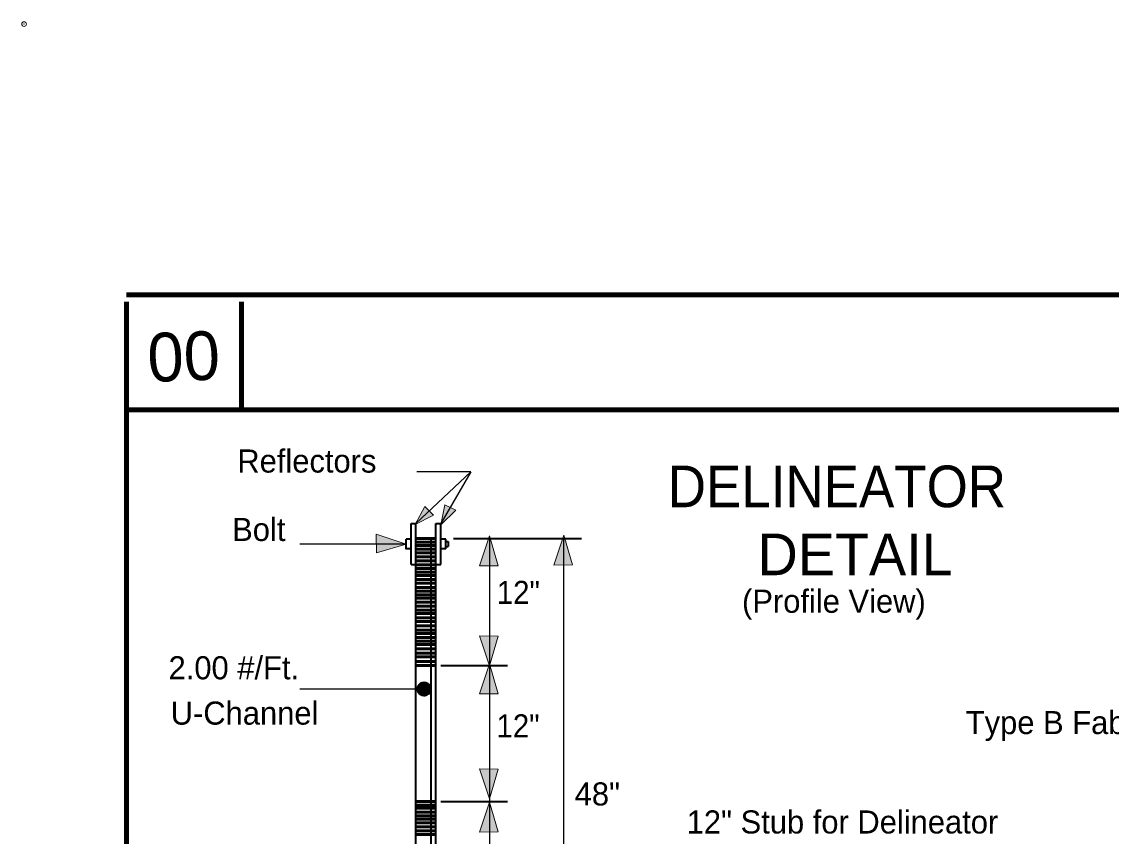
# Model space of a CAD drawing. Extents: x -8731 to -2100, y -66514 to -56618.
# Drawn here: x -3695 to -3163, y -65717 to -65319 of the extents above; entities that cross this region are included whole.
import ezdxf
from ezdxf.enums import TextEntityAlignment as Align

# ---------------------------------------------------------------- set-up
doc = ezdxf.new("R2010")
doc.units = 0
doc.header["$LTSCALE"] = 4.5
doc.header["$PDMODE"] = 32
doc.header["$PDSIZE"] = 2.25
doc.layers.add('1', color=7, linetype='Continuous', lineweight=13)
doc.layers.add('3', color=7, linetype='Continuous', lineweight=40)

msp = doc.modelspace()

# ---------------------------------------------------------------- hatches: boundary and pattern name
at = {"layer": '1'}
for points in [[(-3502.64, -65564.72), (-3493.62, -65560.14), (-3497.92, -65556)], [(-3490.02, -65564.88), (-3482.78, -65557.8), (-3488.14, -65555.12)], [(-3506.96, -65574.3), (-3521.62, -65569.46), (-3521.48, -65578.58)], [(-3466.3, -65570.36), (-3471.14, -65585.02), (-3462.02, -65584.88)], [(-3430.06, -65569.9), (-3434.9, -65584.54), (-3425.78, -65584.42)], [(-3466.3, -65633.74), (-3471.14, -65619.08), (-3462.02, -65619.22)], [(-3466.3, -65632.86), (-3471.14, -65647.52), (-3462.02, -65647.4)], [(-3466.3, -65698.74), (-3471.14, -65684.08), (-3462.02, -65684.22)], [(-3466.3, -65700.36), (-3471.14, -65715.02), (-3462.02, -65714.88)]]:
    msp.add_hatch(color=256, dxfattribs=at).paths.add_polyline_path(points)

# ---------------------------------------------------------------- linework, layer by layer
at = {"layer": '1', "lineweight": 100}
for p, q in [((-2151.28, -65452.56), (-3643.5, -65452.56)), ((-3587.26, -65456.04), (-3587.26, -65508.8)), ((-2151.28, -65508.8), (-3643.5, -65508.8))]:
    msp.add_line(p, q, dxfattribs=at)
at = {"layer": '1'}
for p, q in [((-3495.22, -65647.06), (-3500.28, -65642.16)), ((-3495.08, -65646.76), (-3499.84, -65642.02)), ((-3495.08, -65646.32), (-3499.54, -65641.72)), ((-3494.94, -65645.88), (-3499.24, -65641.72)), ((-3494.78, -65645.58), (-3498.8, -65641.72)), ((-3494.78, -65645.28), (-3498.5, -65641.56)), ((-3494.78, -65644.84), (-3497.9, -65641.72)), ((-3494.78, -65644.4), (-3497.46, -65641.72)), ((-3494.94, -65643.94), (-3497.02, -65641.72)), ((-3497.62, -65648.56), (-3501.76, -65644.4)), ((-3497.9, -65648.56), (-3501.76, -65644.84)), ((-3498.34, -65648.56), (-3501.76, -65645.12)), ((-3498.8, -65648.56), (-3501.76, -65645.58)), ((-3497.16, -65648.56), (-3501.62, -65643.94)), ((-3499.38, -65648.4), (-3501.62, -65646.32)), ((-3497.02, -65648.24), (-3501.46, -65643.8)), ((-3496.58, -65648.1), (-3501.32, -65643.5)), ((-3496.26, -65647.96), (-3501.18, -65643.06)), ((-3495.98, -65647.8), (-3500.88, -65642.9)), ((-3495.68, -65647.66), (-3500.72, -65642.6)), ((-3495.54, -65647.2), (-3500.42, -65642.32))]:
    msp.add_line(p, q, dxfattribs=at)
at = {"layer": '1', "lineweight": 100}
msp.add_lwpolyline([(-3643.5, -65456.04), (-3643.5, -66474), (-2152.74, -66474)], dxfattribs=at)
at = {"layer": '1'}
for points in [[(-3502.64, -65564.72), (-3493.62, -65560.14), (-3497.92, -65556)], [(-3490.02, -65564.88), (-3482.78, -65557.8), (-3488.14, -65555.12)], [(-3506.96, -65574.3), (-3521.62, -65569.46), (-3521.48, -65578.58)], [(-3466.3, -65570.36), (-3471.14, -65585.02), (-3462.02, -65584.88)], [(-3430.06, -65569.9), (-3434.9, -65584.54), (-3425.78, -65584.42)], [(-3466.3, -65633.74), (-3471.14, -65619.08), (-3462.02, -65619.22)], [(-3466.3, -65632.86), (-3471.14, -65647.52), (-3462.02, -65647.4)], [(-3466.3, -65698.74), (-3471.14, -65684.08), (-3462.02, -65684.22)], [(-3466.3, -65700.36), (-3471.14, -65715.02), (-3462.02, -65714.88)]]:
    msp.add_lwpolyline(points, close=True, dxfattribs=at)
msp.add_circle((-3498.2, -65645.13), 3.49, dxfattribs=at)
msp.add_point((-3693.46, -65320.34), dxfattribs=at)
at = {"layer": '3', "lineweight": 25}
for p, q in [((-3475.34, -65538.96), (-3502.22, -65564.2)), ((-3475.34, -65538.96), (-3501.76, -65538.96)), ((-3475.34, -65538.96), (-3490.04, -65564.2)), ((-3430.02, -65832.54), (-3430.02, -65571.62)), ((-3506.96, -65574.3), (-3558.94, -65574.3)), ((-3498.2, -65645.12), (-3558.94, -65645.12))]:
    msp.add_line(p, q, dxfattribs=at)
at = {"layer": '3', "lineweight": 35}
for p, q in [((-3504.58, -65584.24), (-3504.58, -65564.2)), ((-3504.58, -65564.2), (-3502.22, -65564.2)), ((-3502.22, -65571.62), (-3502.22, -65564.2)), ((-3492.42, -65564.2), (-3490.04, -65564.2)), ((-3492.42, -65571.62), (-3492.42, -65564.2)), ((-3490.04, -65584.24), (-3490.04, -65564.2)), ((-3504.58, -65571.92), (-3506.96, -65571.92)), ((-3487.66, -65571.92), (-3490.04, -65571.92)), ((-3487.66, -65576.68), (-3487.66, -65571.92)), ((-3487.66, -65573.12), (-3486.46, -65573.12)), ((-3486.46, -65573.12), (-3486.46, -65575.48)), ((-3483.8, -65571.62), (-3421.42, -65571.62)), ((-3487.66, -65576.68), (-3490.04, -65576.68)), ((-3487.66, -65575.48), (-3486.46, -65575.48)), ((-3504.58, -65584.24), (-3502.22, -65584.24)), ((-3492.42, -65584.24), (-3490.04, -65584.24)), ((-3490.04, -65633.56), (-3457.52, -65633.56)), ((-3490.04, -65700.08), (-3457.52, -65700.08))]:
    msp.add_line(p, q, dxfattribs=at)
at = {"layer": '3', "lineweight": 53}
for p, q in [((-3502.22, -65571.62), (-3492.42, -65571.62)), ((-3502.22, -65573.4), (-3492.42, -65573.4)), ((-3502.22, -65575.04), (-3492.42, -65575.04)), ((-3502.22, -65576.82), (-3492.42, -65576.82)), ((-3502.22, -65578.6), (-3492.42, -65578.6)), ((-3502.22, -65580.54), (-3492.42, -65580.54)), ((-3502.22, -65582.46), (-3492.42, -65582.46)), ((-3502.22, -65584.4), (-3492.42, -65584.4)), ((-3502.22, -65586.18), (-3492.42, -65586.18)), ((-3502.22, -65587.96), (-3492.42, -65587.96)), ((-3502.22, -65589.74), (-3492.42, -65589.74)), ((-3502.22, -65591.68), (-3492.42, -65591.68)), ((-3502.22, -65593.46), (-3492.42, -65593.46)), ((-3502.22, -65595.54), (-3492.42, -65595.54)), ((-3502.22, -65597.32), (-3492.42, -65597.32)), ((-3502.22, -65599.1), (-3492.42, -65599.1)), ((-3502.22, -65600.72), (-3492.42, -65600.72)), ((-3502.22, -65602.66), (-3492.42, -65602.66)), ((-3502.22, -65604.6), (-3492.42, -65604.6)), ((-3502.22, -65606.52), (-3492.42, -65606.52)), ((-3502.22, -65608.3), (-3492.42, -65608.3)), ((-3502.22, -65610.38), (-3492.42, -65610.38)), ((-3502.22, -65612.16), (-3492.42, -65612.16)), ((-3502.22, -65614.24), (-3492.42, -65614.24)), ((-3502.22, -65616.32), (-3492.42, -65616.32)), ((-3502.22, -65617.96), (-3492.42, -65617.96)), ((-3502.22, -65619.88), (-3492.42, -65619.88)), ((-3502.22, -65621.68), (-3492.42, -65621.68)), ((-3502.22, -65623.44), (-3492.42, -65623.44)), ((-3502.22, -65625.52), (-3492.42, -65625.52)), ((-3502.22, -65627.6), (-3492.42, -65627.6)), ((-3502.22, -65629.4), (-3492.42, -65629.4)), ((-3502.22, -65631.62), (-3492.42, -65631.62)), ((-3502.22, -65633.56), (-3492.42, -65633.56)), ((-3502.22, -65700.08), (-3492.42, -65700.08)), ((-3502.22, -65701.86), (-3492.42, -65701.86)), ((-3502.22, -65703.34), (-3492.42, -65703.34)), ((-3502.22, -65705.28), (-3492.42, -65705.28)), ((-3502.22, -65707.06), (-3492.42, -65707.06)), ((-3502.22, -65708.68), (-3492.42, -65708.68)), ((-3502.22, -65710.48), (-3492.42, -65710.48)), ((-3502.22, -65712.4), (-3492.42, -65712.4)), ((-3502.22, -65714.34), (-3492.42, -65714.34)), ((-3502.22, -65716.12), (-3492.42, -65716.12))]:
    msp.add_line(p, q, dxfattribs=at)
at = {"layer": '3'}
for p, q in [((-3502.22, -65831.8), (-3502.22, -65571.62)), ((-3494.78, -65831.8), (-3494.78, -65571.62)), ((-3492.42, -65847.54), (-3492.42, -65571.62))]:
    msp.add_line(p, q, dxfattribs=at)
at = {"layer": '3', "lineweight": 35}
msp.add_lwpolyline([(-3504.58, -65576.68), (-3506.96, -65576.68), (-3506.96, -65571.92)], dxfattribs=at)
at = {"layer": '3', "lineweight": 25}
msp.add_lwpolyline([(-3466.1, -65832.54), (-3466.1, -65767.04), (-3466.1, -65700.08), (-3466.1, -65633.56), (-3466.1, -65571.62)], dxfattribs=at)

# ---------------------------------------------------------------- texts
at = {"layer": '1'}
msp.add_text('00', height=23.78, rotation=2.121, dxfattribs=at).set_placement((-3632.82, -65495.18))
at = {"layer": '3'}
for s, height, p in [('Reflectors', 11.28, (-3589.38, -65539.4)), ('Bolt', 11.28, (-3591.9, -65572.82)), ('DETAIL', 20.34, (-3335.44, -65589.52)), ('(Profile View)', 11.28, (-3343.02, -65607.86)), ('2.00 #/Ft.', 11.28, (-3622.94, -65640.38)), ('U-Channel', 11.28, (-3621.9, -65662.52)), ('48"', 11.28, (-3424.7, -65702)), ('12" Stub for Delineator', 11.28, (-3370.04, -65715.68))]:
    msp.add_text(s, height=height, dxfattribs=at).set_placement(p)
at = {"layer": '3', "width": 0.95}
for s, height, p in [('DELINEATOR', 20.34, (-3379.26, -65556.32)), ('12"', 11.28, (-3462.7, -65603.56)), ('12"', 11.28, (-3462.86, -65668.74))]:
    msp.add_text(s, height=height, dxfattribs=at).set_placement(p)
at = {"layer": '3'}
msp.add_text('Type B Fabric', height=11.28, dxfattribs=at).set_placement((-3186.86, -65667.12), align=Align.CENTER)

doc.saveas('drawing.dxf')
